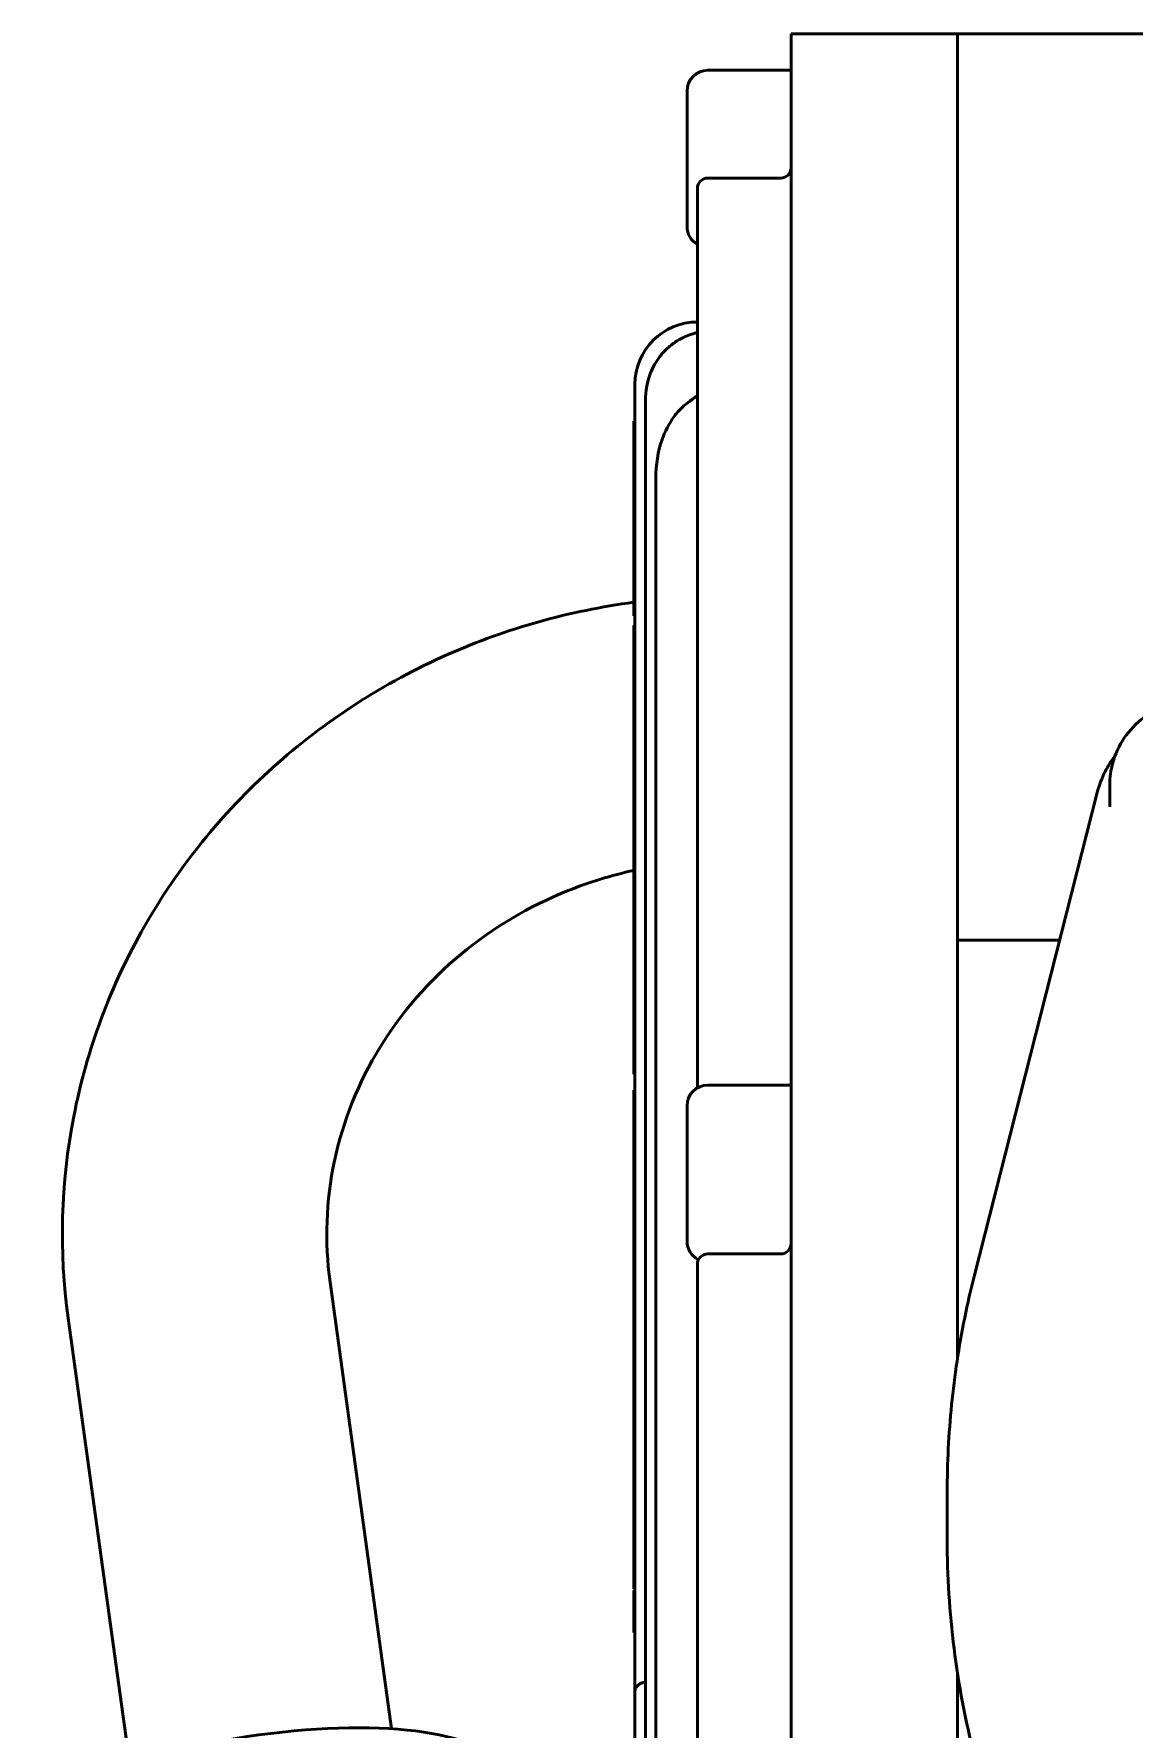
# Model space of a CAD drawing. Header units: inches. Extents: x 11 to 1621, y 11 to 1332.
# Drawn here: x 764.253 to 766.334, y 376.105 to 379.311 of the extents above; entities that cross this region are included whole.
import ezdxf

# ---------------------------------------------------------------- set-up
doc = ezdxf.new("R2010")
doc.units = ezdxf.units.IN
doc.header["$LTSCALE"] = 48
doc.header["$MEASUREMENT"] = 0
doc.layers.add('Visible (ANSI)', color=7, linetype='Continuous', lineweight=50)

msp = doc.modelspace()

# ---------------------------------------------------------------- linework, layer by layer
at = {"layer": 'Visible (ANSI)'}
for p, q in [((765.685181, 379.287525), (765.685181, 379.311432)), ((765.685181, 379.311432), (766.000142, 379.311432)), ((766.000142, 379.311432), (766.000142, 379.287525)), ((766.000142, 379.287525), (766.000142, 379.311432)), ((766.807228, 379.311432), (766.000142, 379.311432)), ((765.685181, 379.045393), (765.685181, 379.287525)), ((766.000142, 379.045393), (766.000142, 379.287525)), ((766.000142, 379.287525), (766.000142, 379.045393)), ((765.685181, 379.242535), (765.527701, 379.242535)), ((765.488331, 378.947259), (765.488331, 379.203165)), ((765.527701, 379.038685), (765.665496, 379.038685)), ((765.685181, 378.958257), (765.685181, 379.045393)), ((766.000142, 379.045393), (766.000142, 378.958257)), ((766.000142, 378.958257), (766.000142, 379.045393)), ((765.508016, 379.019), (765.508016, 379.017008)), ((765.508016, 378.956929), (765.508016, 379.017008)), ((765.508016, 378.956929), (765.508016, 378.9061)), ((765.685181, 378.625322), (765.685181, 378.958257)), ((766.000142, 378.625322), (766.000142, 378.958257)), ((766.000142, 378.958257), (766.000142, 378.625322)), ((765.508016, 378.573165), (765.508016, 378.9061)), ((765.389905, 378.647721), (765.389905, 378.648346)), ((765.389905, 378.647721), (765.389905, 378.621493)), ((765.389905, 376.176001), (765.389905, 378.621493)), ((765.40959, 378.618427), (765.40959, 378.479624)), ((765.685181, 377.845763), (765.685181, 378.625322)), ((766.000142, 378.625322), (766.000142, 377.845763)), ((766.000142, 377.845763), (766.000142, 378.625322)), ((765.387937, 378.578835), (765.389905, 378.578835)), ((765.387937, 378.436529), (765.387937, 378.578835)), ((765.508016, 377.842328), (765.508016, 378.573165)), ((765.40959, 376.033374), (765.40959, 378.479624)), ((765.429275, 377.759368), (765.429275, 378.471936)), ((765.387937, 378.430308), (765.387937, 378.436529)), ((765.387937, 378.436529), (765.389905, 378.436529)), ((765.387937, 378.291666), (765.387937, 378.430308)), ((765.387937, 378.291666), (765.389905, 378.291666)), ((765.387937, 378.287679), (765.387937, 378.291666)), ((765.387937, 378.287679), (765.389905, 378.287679)), ((765.387937, 378.210704), (765.387937, 378.287679)), ((765.387937, 378.210704), (765.389905, 378.210704)), ((765.387937, 378.192281), (765.389905, 378.192281)), ((765.387937, 377.9658), (765.387937, 378.192281)), ((765.387937, 377.911234), (765.387937, 377.9658)), ((765.389905, 377.911234), (765.387937, 377.911234)), ((765.387937, 377.790413), (765.387937, 377.911234)), ((766.031963, 376.963609), (766.264185, 377.876612)), ((766.287937, 377.849505), (766.287937, 377.890938)), ((765.508016, 377.624544), (765.508016, 377.842328)), ((765.685181, 377.627979), (765.685181, 377.845763)), ((766.000142, 377.627979), (766.000142, 377.845763)), ((766.000142, 377.845763), (766.000142, 377.627979)), ((765.387937, 377.790413), (765.389905, 377.790413)), ((765.387937, 377.725551), (765.387937, 377.790413)), ((765.429275, 377.759368), (765.429275, 377.152185)), ((765.387937, 377.725551), (765.389905, 377.725551)), ((765.387937, 377.62262), (765.387937, 377.725551)), ((765.387937, 377.619935), (765.387937, 377.62262)), ((765.387937, 377.62262), (765.389905, 377.62262)), ((765.387937, 377.55795), (765.387937, 377.619935)), ((765.508016, 377.538382), (765.508016, 377.624544)), ((765.685181, 377.567159), (765.685181, 377.627979)), ((766.000142, 377.627979), (766.000142, 377.567159)), ((766.19304, 377.596899), (766.000142, 377.596899)), ((765.387937, 377.55795), (765.389905, 377.55795)), ((765.387937, 377.468239), (765.387937, 377.55795)), ((765.685181, 375.52708), (765.685181, 377.567159)), ((766.000142, 376.807848), (766.000142, 377.567159)), ((766.000142, 377.567159), (766.000142, 376.807848)), ((765.508016, 377.410313), (765.508016, 377.538382)), ((765.387937, 377.468239), (765.389905, 377.468239)), ((765.387937, 377.402781), (765.387937, 377.468239)), ((765.387937, 377.402781), (765.389905, 377.402781)), ((765.387937, 377.348786), (765.387937, 377.402781)), ((765.508016, 377.317719), (765.508016, 377.387864)), ((765.387937, 377.343737), (765.387937, 377.348786)), ((765.387937, 377.348786), (765.389905, 377.348786)), ((765.387937, 377.343737), (765.389905, 377.343737)), ((765.387937, 377.276714), (765.387937, 377.313235)), ((765.387937, 377.313235), (765.389905, 377.313235)), ((765.684749, 377.322994), (765.527701, 377.322994)), ((765.387937, 377.090845), (765.387937, 377.276714)), ((765.488331, 377.027718), (765.488331, 377.283624)), ((765.429275, 377.152185), (765.429275, 377.103873)), ((765.429275, 377.103873), (765.429275, 377.059511)), ((765.387937, 377.072014), (765.387937, 377.090845)), ((765.387937, 377.005617), (765.387937, 377.072014)), ((765.389905, 377.072014), (765.387937, 377.072014)), ((765.429275, 375.354681), (765.429275, 377.059511)), ((765.387937, 377.003911), (765.387937, 377.005617)), ((765.389905, 377.003911), (765.387937, 377.003911)), ((765.387937, 376.894355), (765.387937, 377.003911)), ((765.527701, 377.003708), (765.665496, 377.003708)), ((764.929583, 376.10531), (764.813251, 376.950332)), ((765.508016, 376.970093), (765.508016, 375.498303)), ((764.434255, 376.037119), (764.317922, 376.882142)), ((765.387937, 376.894355), (765.389905, 376.894355)), ((765.387937, 376.881595), (765.387937, 376.894355)), ((765.387937, 376.85318), (765.387937, 376.881595)), ((765.387937, 376.881595), (765.389905, 376.881595)), ((765.387937, 376.778604), (765.387937, 376.85318)), ((765.387937, 376.778604), (765.389905, 376.778604)), ((765.387937, 376.769349), (765.387937, 376.778604)), ((765.389905, 376.769349), (765.387937, 376.769349)), ((765.387937, 376.769349), (765.387937, 376.624296)), ((765.387937, 376.620066), (765.387937, 376.624296)), ((765.387937, 376.624296), (765.389905, 376.624296)), ((765.387937, 376.620066), (765.389905, 376.620066)), ((765.387937, 376.573694), (765.387937, 376.620066)), ((765.387937, 376.573694), (765.389905, 376.573694)), ((765.387937, 376.480219), (765.387937, 376.573694)), ((765.980457, 376.552673), (765.980457, 376.463465)), ((765.389905, 376.480219), (765.387937, 376.480219)), ((765.387937, 376.480219), (765.387937, 376.37042)), ((765.387937, 376.37042), (765.389905, 376.37042)), ((765.387937, 376.287564), (765.387937, 376.366812)), ((765.387937, 376.366812), (765.389905, 376.366812)), ((765.387937, 376.287564), (765.389905, 376.287564)), ((766.000142, 375.52708), (766.000142, 376.208807)), ((766.000142, 376.208807), (766.000142, 375.956801)), ((765.389905, 374.693553), (765.389905, 376.176001))]:
    msp.add_line(p, q, dxfattribs=at)
for centre, radius, start, end in [((765.527701, 379.203165), 0.03937, 90, 179.999821), ((765.665496, 379.05837), 0.019685, 270, 359.985295), ((765.527701, 379.019), 0.019685, 90, 180), ((765.527701, 378.947259), 0.03937, 180.000144, 240), ((765.508016, 378.648344), 0.11811, 90, 179.999717), ((765.527701, 377.283624), 0.03937, 90, 179.999821), ((765.527701, 377.027718), 0.03937, 180.000144, 243.228837), ((765.527701, 376.984023), 0.019685, 90, 179.999284), ((765.665496, 377.023393), 0.019685, 270, 0)]:
    msp.add_arc(centre, radius, start, end, dxfattribs=at)
for centre, major_axis, ratio, end_param in [((767.79148, 376.463465), (-1.811024, 0), 0.95630476, 0.23860247), ((764.696113, 375.968114), (0.433412, 0.059667), 0.28987042, 3.14159265)]:
    msp.add_ellipse(centre, major_axis=major_axis, ratio=ratio, start_param=0, end_param=end_param, dxfattribs=at)
for points, knots in [([(765.437023, 378.70119), (765.441391, 378.706865), (765.446241, 378.712161), (765.457224, 378.722212), (765.463354, 378.726842), (765.48059, 378.737469), (765.490378, 378.74124), (765.500779, 378.744715), (765.503512, 378.745521), (765.506113, 378.74637), (765.506856, 378.746624), (765.507568, 378.746941), (765.507739, 378.74703), (765.507958, 378.747187), (765.508015, 378.747255), (765.508015, 378.747315)], [-0.118557796, -0.118557796, -0.118557796, -0.118557796, -0.095694535, -0.095694535, -0.071261261, -0.071261261, -0.031383497, -0.031383497, -0.013011579, -0.013011579, -0.005674701, -0.005674701, -0.002706782, -0.002706782, 0, 0, 0, 0]), ([(765.437023, 378.70119), (765.429892, 378.691614), (765.423637, 378.680682), (765.413264, 378.654871), (765.40959, 378.635134), (765.40959, 378.618427)], [0.255609704, 0.255609704, 0.255609704, 0.255609704, 0.34282044, 0.34282044, 0.475939492, 0.475939492, 0.475939492, 0.475939492]), ([(765.508016, 378.628352), (765.508016, 378.628111), (765.507893, 378.627839), (765.507452, 378.627206), (765.507097, 378.626839), (765.505758, 378.62561), (765.504355, 378.624575), (765.498537, 378.620454), (765.492301, 378.616331), (765.481171, 378.606862), (765.477337, 378.603207), (765.470207, 378.595566), (765.466947, 378.591656), (765.463892, 378.587568)], [0.0000001656, 0.0000001656, 0.0000001656, 0.0000001656, 0.0041949019, 0.0041949019, 0.0092505704, 0.0092505704, 0.0216777036, 0.0216777036, 0.0534882165, 0.0534882165, 0.0717226775, 0.0717226775, 0.0891758488, 0.0891758488, 0.0891758488, 0.0891758488]), ([(765.463892, 378.587568), (765.454319, 378.574465), (765.446161, 378.558522), (765.433376, 378.522283), (765.429275, 378.494948), (765.429275, 378.471936)], [0.240604666, 0.240604666, 0.240604666, 0.240604666, 0.361990644, 0.361990644, 0.545356245, 0.545356245, 0.545356245, 0.545356245]), ([(764.317922, 376.882142), (764.300484, 377.008813), (764.304085, 377.138266), (764.352971, 377.389435), (764.398258, 377.511083), (764.525906, 377.734988), (764.608487, 377.837061), (764.802868, 378.011719), (764.914912, 378.083984), (765.147334, 378.186908), (765.266444, 378.220277), (765.387937, 378.23628)], [4.71238898, 4.71238898, 4.71238898, 4.71238898, 5.02731018, 5.02731018, 5.34242992, 5.34242992, 5.65982315, 5.65982315, 5.98041779, 5.98041779, 6.27721075, 6.27721075, 6.27721075, 6.27721075]), ([(766.622582, 377.890938), (766.622582, 377.90805), (766.619747, 377.925157), (766.60871, 377.957668), (766.600491, 377.973056), (766.579485, 378.000657), (766.566658, 378.012832), (766.537648, 378.032771), (766.521434, 378.040483), (766.487241, 378.050635), (766.469254, 378.053032), (766.433358, 378.052217), (766.415454, 378.04899), (766.381617, 378.037201), (766.365681, 378.028657), (766.337483, 378.007123), (766.325195, 377.994173), (766.305564, 377.965225), (766.298171, 377.949267), (766.289839, 377.919009), (766.287937, 377.904974), (766.287937, 377.890938)], [1.57079633, 1.57079633, 1.57079633, 1.57079633, 1.88471906, 1.88471906, 2.19994561, 2.19994561, 2.51840988, 2.51840988, 2.84053566, 2.84053566, 3.1653255, 3.1653255, 3.49097866, 3.49097866, 3.8154729, 3.8154729, 4.13705489, 4.13705489, 4.45489324, 4.45489324, 4.71238898, 4.71238898, 4.71238898, 4.71238898]), ([(766.297736, 377.945482), (766.290731, 377.93638), (766.284538, 377.926639), (766.272773, 377.903778), (766.267692, 377.890401), (766.264185, 377.876612)], [4.077913135, 4.077913135, 4.077913135, 4.077913135, 4.255065042, 4.255065042, 4.473786512, 4.473786512, 4.473786512, 4.473786512]), ([(764.813251, 376.950332), (764.802762, 377.02652), (764.805585, 377.104199), (764.837607, 377.254828), (764.866764, 377.327784), (764.948263, 377.460397), (765.000178, 377.520244), (765.121001, 377.620518), (765.1895, 377.661302), (765.303532, 377.707034), (765.345279, 377.719859), (765.387937, 377.729163)], [4.71238898, 4.71238898, 4.71238898, 4.71238898, 5.04385415, 5.04385415, 5.37461842, 5.37461842, 5.69932062, 5.69932062, 6.01699378, 6.01699378, 6.18983947, 6.18983947, 6.18983947, 6.18983947]), ([(765.508016, 377.387864), (765.508016, 377.389037), (765.508016, 377.39044), (765.508016, 377.392073), (765.508016, 377.393707), (765.508016, 377.395624), (765.508016, 377.397663), (765.508016, 377.399192), (765.508016, 377.400786), (765.508016, 377.402449), (765.508016, 377.403003), (765.508016, 377.403614), (765.508016, 377.404134), (765.508016, 377.406216), (765.508016, 377.408275), (765.508016, 377.410313)], [0, 0, 0, 0, 0.25, 0.25, 0.25, 0.5, 0.5, 0.5, 0.6875, 0.6875, 0.6875, 0.75, 0.75, 0.75, 1, 1, 1, 1]), ([(765.508016, 376.970093), (765.508016, 376.972209), (765.508016, 376.974123), (765.508016, 376.975835), (765.508016, 376.977547), (765.508016, 376.979099), (765.508016, 376.980366), (765.508016, 376.981317), (765.508016, 376.982094), (765.508016, 376.982697), (765.508016, 376.982898), (765.508016, 376.983092), (765.508016, 376.983239), (765.508016, 376.983763), (765.508016, 376.984024), (765.508016, 376.984023)], [0, 0, 0, 0, 0.25, 0.25, 0.25, 0.5, 0.5, 0.5, 0.6875, 0.6875, 0.6875, 0.75, 0.75, 0.75, 0.972492025, 0.972492025, 0.972492025, 0.972492025]), ([(766.031963, 376.963609), (766.025129, 376.936742), (766.018966, 376.909717), (766.007993, 376.855413), (766.003184, 376.828134), (765.994931, 376.773386), (765.991488, 376.745916), (765.985976, 376.69085), (765.983906, 376.663253), (765.981147, 376.607995), (765.980457, 376.580334), (765.980457, 376.552673)], [4.473786512, 4.473786512, 4.473786512, 4.473786512, 4.521507005, 4.521507005, 4.569227499, 4.569227499, 4.616947993, 4.616947993, 4.664668487, 4.664668487, 4.71238898, 4.71238898, 4.71238898, 4.71238898]), ([(765.389905, 376.176001), (765.389905, 376.176037), (765.389905, 376.176073), (765.389916, 376.177533), (765.390131, 376.178955), (765.390964, 376.181705), (765.391576, 376.183034), (765.393572, 376.18614), (765.39518, 376.187828), (765.398913, 376.190443), (765.400915, 376.191421), (765.405183, 376.1927), (765.407368, 376.193023), (765.40959, 376.193023)], [-0.0003692613, -0.0003692613, -0.0003692613, -0.0003692613, 0, 0, 0.0145769195, 0.0145769195, 0.0289112975, 0.0289112975, 0.04993836, 0.04993836, 0.0681642941, 0.0681642941, 0.0851779707, 0.0851779707, 0.0851779707, 0.0851779707])]:
    msp.add_open_spline(points, degree=3, knots=knots, dxfattribs=at)

doc.saveas('drawing.dxf')
